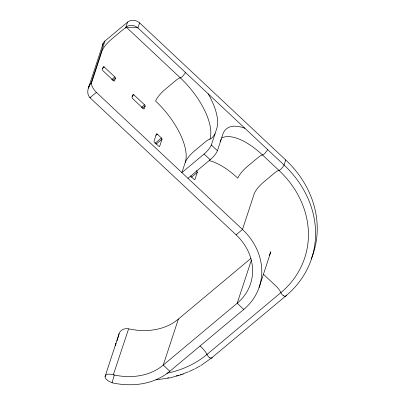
<?xml version="1.0" encoding="UTF-8"?>
<svg xmlns="http://www.w3.org/2000/svg" width="405" height="405" viewBox="0 0 405 405"><rect width="100%" height="100%" fill="white"/><g stroke="black" fill="none" stroke-linecap="round" stroke-linejoin="round"><path stroke-width="0.61" d="M115.714 344.564L115.972 343.455L115.491 344.807M115.405 345.688L115.572 345.085M112.089 382.614A8.586 4.303 16.3 0 1 105.072 376.549C106.004 372.57 111.532 374.524 114.311 375.02L112.038 382.781C131.691 387.18 154.052 384.639 169.832 371.258L243.78 309.42A64.461 55.768 18.2 0 0 242.489 229.473L254.269 193.641A10.743 2.557 -46.8 0 1 263.351 182.341L274.21 173.254A10.743 2.557 -46.8 0 1 278.929 170.389L262.465 154.938A53.718 23.723 50.1 0 0 221.768 137.913M117.01 340.868L119.111 333.7A8.596 7.437 18.2 0 1 128.618 328.835L113.339 374.787M103.179 43.269L88.903 86.604M311.161 259.124A105.285 91.084 18.2 0 0 285.717 159.965L139.603 22.857A8.596 7.437 18.2 0 0 127.6 22.093L104.93 41.047L91.15 82.964A8.596 7.437 18.2 0 0 88.751 88.138M243.78 309.42L237.193 303.244A55.161 47.724 18.2 0 0 236.09 234.824L89.976 97.721C85.941 93.464 87.936 86.351 91.631 82.559L102.065 50.822A10.743 2.557 -46.8 0 1 111.147 39.523L122.006 30.436A10.743 2.557 -46.8 0 1 125.677 27.935L127.6 22.093M90.143 97.21L89.976 97.721L96.375 92.365A8.596 3.797 50.1 0 1 91.631 82.559M115.45 78.19L114.549 80.939A1.073 0.476 50.1 0 1 113.618 80.737L102.966 70.738A1.073 0.476 50.1 0 1 102.374 69.513L103.275 66.764A1.073 0.476 50.1 0 1 104.206 66.967L114.858 76.965A1.073 0.476 50.1 0 1 115.45 78.19L112.706 80.484M139.603 22.857L137.938 27.92L284.057 165.027A105.285 91.084 18.2 0 1 286.163 295.604A4.88 2.157 50.1 0 1 285.712 296.197L284.857 296.328L283.475 295.731M145.132 106.039L144.226 108.788A1.073 0.476 50.1 0 1 143.299 108.586L132.643 98.587A1.073 0.476 50.1 0 1 132.05 97.362L132.956 94.613A1.073 0.476 50.1 0 1 133.883 94.816L144.539 104.814A1.073 0.476 50.1 0 1 145.132 106.039L142.388 108.332M162 139.214L159.646 146.377A1.073 0.476 50.1 0 1 158.714 146.175L154.629 142.342A1.073 0.476 50.1 0 1 154.037 141.117L156.391 133.949A1.073 0.476 50.1 0 1 157.322 134.151L161.408 137.983A1.073 0.476 50.1 0 1 162 139.214L156.057 144.18M105.057 376.544L119.111 333.7M215.04 133.756A4.906 1.164 -46.8 0 1 214.746 134.419L212.407 137.422A3.721 0.886 -46.8 0 1 209.927 139.097A10.743 2.557 -46.8 0 0 205.198 141.983L194.334 151.07A10.743 2.557 -46.8 0 0 185.257 162.37L181.891 172.611L204.074 154.057A8.596 2.045 -46.8 0 0 211.339 145.015L216.705 128.689A53.718 23.723 50.1 0 0 208.124 93.778M196.187 170.616L196.693 171.097A1.073 0.476 50.1 0 1 197.291 172.322L194.932 179.491A1.073 0.476 50.1 0 1 194.005 179.288L190.426 175.932M187.976 178.321L210.165 159.773A8.596 2.045 -46.8 0 0 217.424 150.731L222.79 134.404A53.718 23.723 50.1 0 1 244.873 128.258M250.938 258.39L178.372 319.069L163.245 365.082C149.896 376.422 130.997 378.569 114.331 375.025M251.378 260.106L237.193 303.244L163.245 365.082L169.832 371.258M285.717 159.96L284.057 165.027A4.88 1.159 -46.8 0 1 283.611 165.959L281.424 168.693A3.721 0.886 -46.8 0 1 278.944 170.368M259.073 287.55L270.854 251.723L269.168 255.768M286.33 295.098L286.163 295.609L211.607 357.949L201.108 365.376M220.087 141.299L220.831 140.135A4.906 1.164 -46.8 0 0 221.13 139.467M102.379 68.496L104.206 66.967M111.658 79.643L114.858 76.965M132.055 96.344L133.883 94.816M141.34 107.492L144.539 104.814M155.95 135.3L157.322 134.151M155.009 143.34L161.408 137.983M191.347 177.294L197.291 172.322M236.09 234.824L242.489 229.473L96.375 92.365M166.956 373.223C181.541 370.337 195.534 364.029 206.955 354.446L280.903 292.607A98.542 85.258 18.2 0 0 278.929 170.389M178.372 319.069C164.82 330.581 145.587 332.606 128.719 328.86M200.404 365.801L195.321 368.601M194.577 368.98L189.236 371.446M188.452 371.78L182.852 373.901M180.402 374.711L181.222 374.448M183.288 374.164L169.943 377.89L155.986 379.87M177.927 375.46L178.752 375.217M176.251 375.931L177.096 375.698M167.7 377.86L168.561 377.698M209.527 357.569L210.909 358.167L211.764 358.035A4.88 2.157 50.1 0 0 212.215 357.448M209.911 139.118A53.718 23.723 50.1 0 0 180.276 77.816L126.866 27.702L133.635 27.211L137.938 27.92A8.596 7.437 18.2 0 0 125.935 27.155M211.339 145.015L217.424 150.731M204.074 154.057L210.165 159.773M199.989 345.976L202.085 347.941A10.743 4.744 50.1 0 1 206.955 354.446M209.334 160.653A53.718 23.723 50.1 0 1 237.811 178.195A10.743 2.557 -46.8 0 1 246.888 166.895L257.752 157.808A10.743 2.557 -46.8 0 1 262.465 154.938A3.721 0.886 -46.8 0 0 264.961 153.257L267.148 150.513A4.88 1.159 -46.8 0 0 267.594 149.577M180.276 77.816A10.743 2.557 -46.8 0 0 175.562 80.686L164.698 89.773A10.743 2.557 -46.8 0 0 155.621 101.073A53.718 23.723 50.1 0 1 185.257 162.37M180.291 77.8A3.721 0.886 -46.8 0 0 182.771 76.135L184.958 73.391A4.88 1.159 -46.8 0 0 185.404 72.46M283.48 295.761A3.721 1.645 50.1 0 1 280.918 292.613A10.743 4.744 50.1 0 0 276.033 286.102L264.855 275.613A10.743 4.744 50.1 0 0 263.442 274.398M209.527 357.6A3.721 1.645 50.1 0 1 206.965 354.451M125.677 27.621A8.849 4.485 -87.7 0 1 126.856 27.798M102.531 46.221A8.596 7.437 18.2 0 1 104.93 41.047"/></g></svg>
